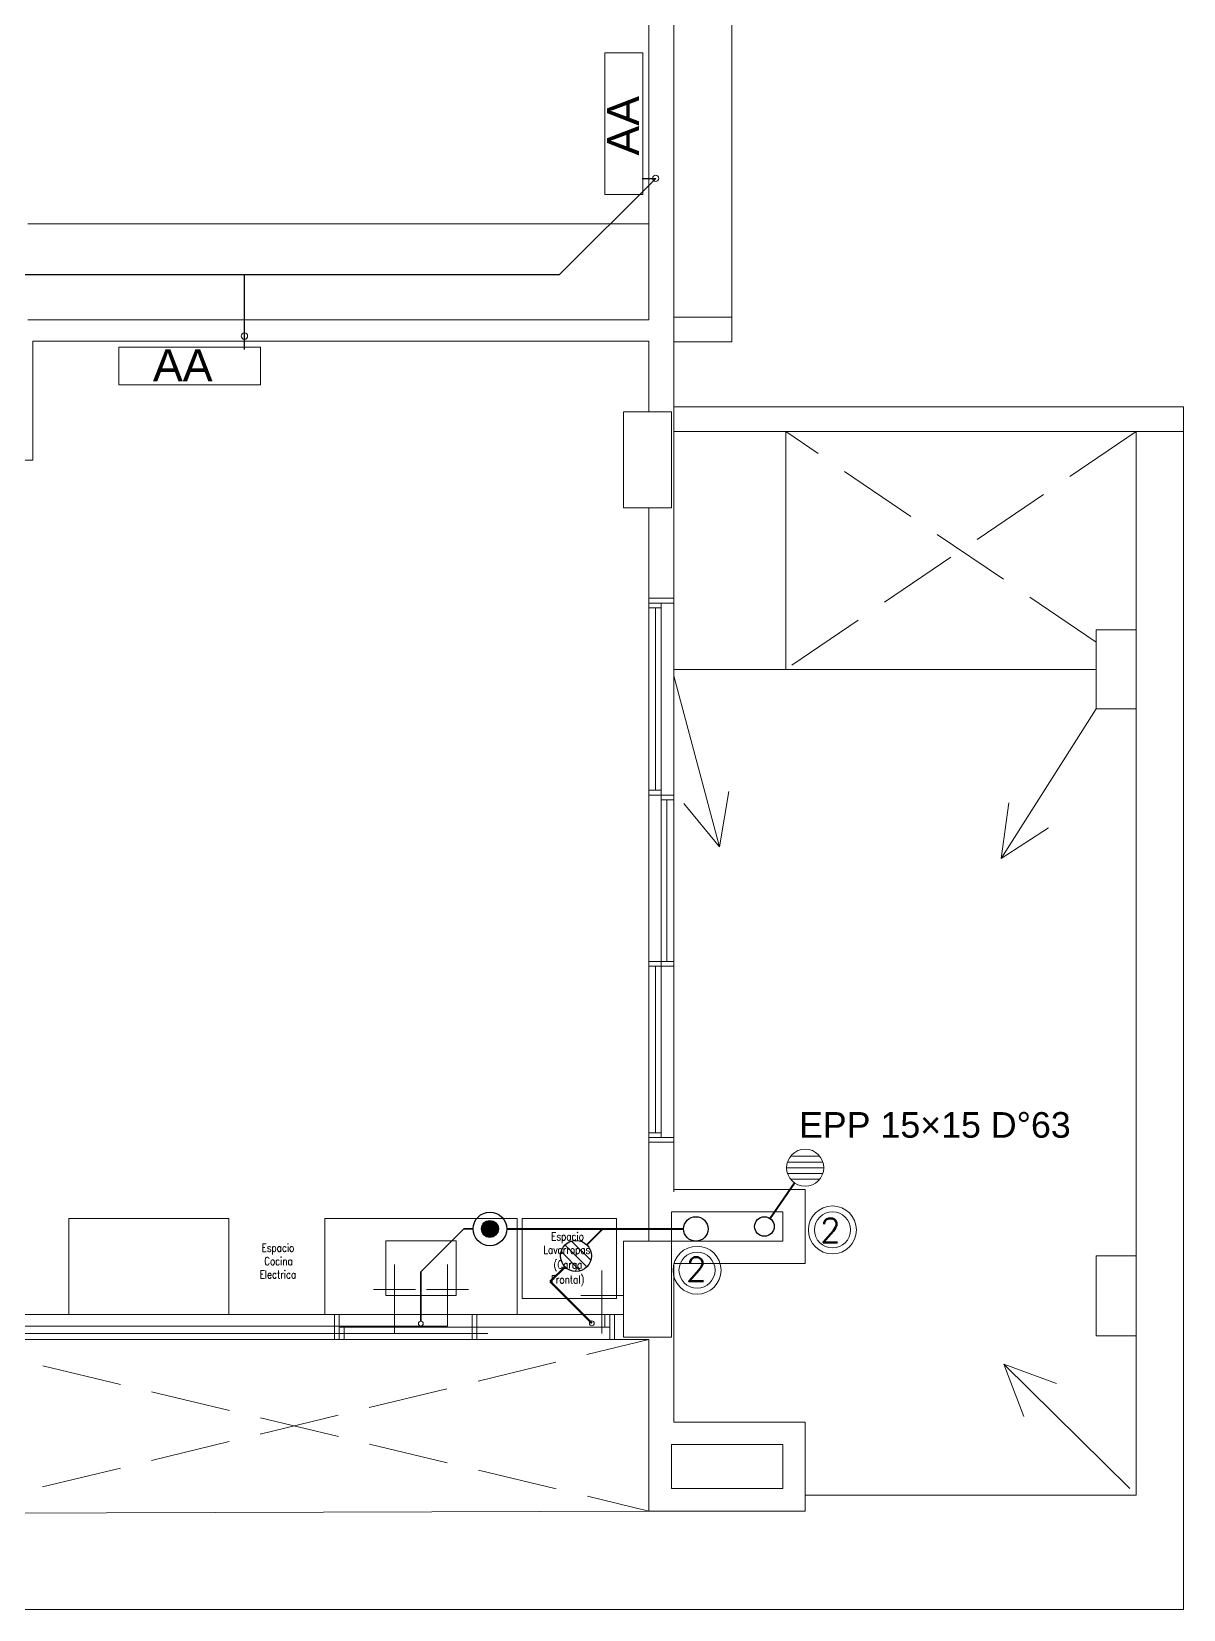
# Model space of a CAD drawing. Header units: millimetres. Extents: x 539 to 842, y -453 to -96.
# Drawn here: x 764.73 to 771.92, y -297.66 to -287.8 of the extents above; entities that cross this region are included whole.
import ezdxf

# ---------------------------------------------------------------- set-up
doc = ezdxf.new("R2010")
doc.units = ezdxf.units.MM
doc.header["$LTSCALE"] = 0.1
for name, pattern in [('ACAD_ISO02W100', [15, 12, -3]), ('CONTINUA', [0]), ('DASHED', [0.7, 0.5, -0.2])]:
    doc.linetypes.add(name, pattern=pattern)
doc.layers.get('0').update_dxf_attribs({"lineweight": 5})
for name, color, linetype, lineweight in [('00-Agua Caliente', 1, 'Continuous', 20), ('00-Agua Fria', 5, 'ACAD_ISO02W100', 20), ('A-Texto Pluvial', 7, 'Continuous', 20), ('Arq-Equipamiento', 250, 'Continuous', 5)]:
    doc.layers.add(name, color=color, linetype=linetype, lineweight=lineweight)
for name, color, linetype in [('00-Pluvial', 40, 'Continuous'), ('00-Secundario', 24, 'Continuous'), ('00-Ventilacion', 3, 'Continuous'), ('Textos', 7, 'Continuous')]:
    doc.layers.add(name, color=color, linetype=linetype)
doc.layers.add('00-Primario', color=7, linetype='Continuous', true_color=0xff2400)
doc.styles.add('Arial', font='arial.ttf', dxfattribs={"height": 0.245883})
doc.styles.add('Romans', font='romans.shx')
doc.styles.add('Romans 1.50', font='romans.shx', dxfattribs={"width": 0.8, "height": 0.15})
doc.styles.get("Standard").update_dxf_attribs({"font": 'arial.ttf'})

# ---------------------------------------------------------------- blocks, each defined once
blk = doc.blocks.new('2-2P F')
at = {"color": 8, "lineweight": 18}
for p, q in [((769.1003, -285.2048), (769.1003, -289.5882)), ((768.5823, -287.4598), (768.5823, -289.606)), ((768.7383, -291.3454), (768.7383, -287.4598)), ((764.703, -289.006), (768.5823, -289.006)), ((768.5823, -289.606), (764.703, -289.606)), ((768.7383, -289.5882), (769.1003, -289.5882)), ((769.1003, -289.5882), (769.1003, -289.7432)), ((764.733, -289.738), (768.5823, -289.738)), ((764.733, -290.4829), (764.733, -289.738)), ((768.5823, -289.738), (768.5823, -290.1793)), ((769.1003, -289.7432), (768.7383, -289.7432)), ((768.4244, -290.1793), (768.4244, -290.7793)), ((768.5823, -290.1793), (768.4244, -290.1793)), ((768.5838, -290.1793), (768.5823, -290.1793)), ((768.5823, -290.1793), (768.7244, -290.1793)), ((768.5848, -290.1793), (768.5838, -290.1793)), ((768.5973, -290.1793), (768.5848, -290.1793)), ((768.5983, -290.1793), (768.5973, -290.1793)), ((768.7233, -290.1793), (768.5983, -290.1793)), ((768.7244, -290.1793), (768.7233, -290.1793)), ((768.7244, -290.7793), (768.7244, -290.1793)), ((768.7244, -290.1793), (768.7244, -290.7793)), ((768.7383, -290.1479), (771.923, -290.1479)), ((771.923, -290.1479), (771.923, -290.3029)), ((771.923, -290.3029), (768.7383, -290.3029)), ((769.4383, -291.7896), (769.4383, -290.3029)), ((771.6277, -295.4547), (771.6277, -290.3029)), ((771.6277, -291.5421), (771.6277, -290.3029)), ((771.923, -297.6647), (771.923, -290.3029)), ((761.471, -290.4829), (764.733, -290.4829)), ((768.4244, -290.7793), (768.5823, -290.7793)), ((768.5823, -290.7793), (768.5838, -290.7793)), ((768.5823, -290.7793), (768.5823, -291.3454)), ((768.7244, -290.7793), (768.5823, -290.7793)), ((768.5838, -290.7793), (768.5848, -290.7793)), ((768.5848, -290.7793), (768.5973, -290.7793)), ((768.5973, -290.7793), (768.5983, -290.7793)), ((768.5983, -290.7793), (768.7233, -290.7793)), ((768.7233, -290.7793), (768.7244, -290.7793)), ((768.5823, -291.3454), (768.5823, -291.3754)), ((768.7383, -291.3454), (768.5823, -291.3454)), ((768.5823, -291.3754), (768.5823, -291.4054)), ((768.6603, -291.3754), (768.5823, -291.3754)), ((768.5823, -291.3754), (768.7383, -291.3754)), ((768.6603, -291.4054), (768.6603, -291.3754)), ((768.7383, -291.3754), (768.7383, -291.3454)), ((768.7383, -291.3754), (768.7383, -292.5754)), ((768.5823, -291.4054), (768.6603, -291.4054)), ((768.5823, -292.5454), (768.5823, -291.4054)), ((768.6237, -291.4054), (768.6237, -292.5454)), ((768.6393, -291.4054), (768.6237, -291.4054)), ((768.6603, -291.4054), (768.6603, -292.5454)), ((771.3777, -291.5421), (771.3777, -292.0371)), ((771.6277, -291.5421), (771.3777, -291.5421)), ((771.6277, -292.0371), (771.6277, -291.5421)), ((771.3777, -291.7896), (768.7383, -291.7896)), ((771.3777, -292.0371), (771.6277, -292.0371)), ((768.5823, -292.5454), (768.5823, -292.5754)), ((768.6603, -292.5454), (768.5823, -292.5454)), ((768.5823, -292.5754), (768.6603, -292.5754)), ((768.5823, -293.6154), (768.5823, -292.5754)), ((768.6237, -292.5454), (768.6393, -292.5454)), ((768.6603, -292.5754), (768.6603, -292.5454)), ((768.6603, -292.5754), (768.6603, -292.6054)), ((768.7383, -292.5754), (768.6603, -292.5754)), ((768.7383, -292.6054), (768.7383, -292.5754)), ((768.6603, -292.6054), (768.7383, -292.6054)), ((768.6603, -293.6154), (768.6603, -292.6054)), ((768.6957, -292.6054), (768.6801, -292.6054)), ((768.6957, -293.6154), (768.6957, -292.6054)), ((768.7383, -292.6054), (768.7383, -293.6154)), ((768.5823, -293.6154), (768.5823, -293.6454)), ((768.6603, -293.6154), (768.5823, -293.6154)), ((768.5823, -293.6454), (768.6603, -293.6454)), ((768.5823, -294.6854), (768.5823, -293.6454)), ((768.6233, -293.6454), (768.6085, -293.6454)), ((768.6233, -294.6854), (768.6233, -293.6454)), ((768.6603, -293.6154), (768.6603, -293.6454)), ((768.7383, -293.6154), (768.6603, -293.6154)), ((768.6603, -293.6454), (768.6603, -293.6154)), ((768.6603, -293.6454), (768.7383, -293.6454)), ((768.6603, -293.6454), (768.6603, -294.6854)), ((768.6801, -293.6154), (768.6957, -293.6154)), ((768.7383, -293.6454), (768.7383, -293.6154)), ((768.7383, -293.6454), (768.7383, -294.7154)), ((768.5823, -294.6854), (768.5823, -294.7154)), ((768.6603, -294.6854), (768.5823, -294.6854)), ((768.5823, -294.7154), (768.6603, -294.7154)), ((768.5823, -294.7154), (768.5823, -294.7454)), ((768.7383, -294.7154), (768.5823, -294.7154)), ((768.5823, -294.7454), (768.5823, -295.3631)), ((768.5823, -294.7454), (768.7383, -294.7454)), ((768.6085, -294.6854), (768.6233, -294.6854)), ((768.6603, -294.7154), (768.6603, -294.6854)), ((768.7383, -294.7454), (768.7383, -294.7154)), ((768.7383, -295.0549), (768.7383, -294.7454)), ((769.5593, -295.0399), (768.7383, -295.0399)), ((769.5593, -295.5031), (769.5593, -295.0399)), ((765.9578, -295.222), (764.9578, -295.2221)), ((764.9578, -295.2221), (764.9578, -295.8221)), ((765.9578, -295.8221), (765.9578, -295.222)), ((767.7589, -295.2219), (766.5578, -295.222)), ((766.5578, -295.222), (766.5578, -295.8221)), ((767.7589, -295.8221), (767.7589, -295.2219)), ((768.7233, -295.1799), (769.4193, -295.1799)), ((768.7233, -295.3631), (768.7233, -295.1799)), ((769.4193, -295.1799), (769.4193, -295.3631)), ((766.9384, -295.702), (766.9384, -295.362)), ((766.9384, -295.362), (767.3784, -295.362)), ((767.3784, -295.362), (767.3784, -295.702)), ((768.5823, -295.3631), (768.4233, -295.3631)), ((768.4233, -295.3631), (768.4233, -295.8221)), ((769.4193, -295.3631), (768.5823, -295.3631)), ((768.5838, -295.3631), (768.5823, -295.3631)), ((768.5848, -295.3631), (768.5838, -295.3631)), ((768.5973, -295.3631), (768.5848, -295.3631)), ((768.5983, -295.3631), (768.5973, -295.3631)), ((768.7233, -295.3631), (768.5983, -295.3631)), ((768.7233, -295.4881), (768.7233, -295.3631)), ((769.5593, -295.5031), (769.5593, -295.3481)), ((768.7233, -295.9001), (768.7233, -295.4881)), ((768.7383, -295.5031), (769.5593, -295.5031)), ((768.7383, -296.4947), (768.7383, -295.5031)), ((771.6277, -295.4547), (771.3777, -295.4547)), ((771.3777, -295.4547), (771.3777, -295.9547)), ((771.6277, -295.9547), (771.6277, -295.4547)), ((767.3784, -295.702), (766.9384, -295.702)), ((766.6183, -295.8221), (764.0582, -295.8221)), ((766.6483, -295.8221), (766.6183, -295.8221)), ((766.6183, -295.8221), (766.6183, -295.9781)), ((766.6483, -295.9781), (766.6483, -295.8221)), ((766.6483, -295.8221), (767.4783, -295.8221)), ((767.5083, -295.8221), (767.4783, -295.8221)), ((767.4783, -295.8221), (767.4783, -295.9001)), ((768.3083, -295.8221), (767.5083, -295.8221)), ((767.5083, -295.8221), (767.5083, -295.8421)), ((767.5083, -295.9001), (767.5083, -295.8221)), ((768.3083, -295.8421), (768.3083, -295.8221)), ((768.3383, -295.8221), (768.3083, -295.8221)), ((768.3083, -295.8221), (768.3083, -295.9001)), ((768.3683, -295.8221), (768.3383, -295.8221)), ((768.3383, -295.8221), (768.3383, -295.9781)), ((768.3383, -295.9001), (768.3383, -295.8221)), ((768.4233, -295.8221), (768.3683, -295.8221)), ((768.3683, -295.9781), (768.3683, -295.8221)), ((768.4233, -295.8221), (768.4233, -295.8236)), ((768.4233, -295.9631), (768.4233, -295.8221)), ((768.4233, -295.8236), (768.4233, -295.8246)), ((768.4233, -295.8246), (768.4233, -295.8371)), ((766.6783, -295.9001), (766.6483, -295.9001)), ((766.6483, -295.9001), (766.6483, -295.9781)), ((767.4783, -295.9001), (766.6783, -295.9001)), ((766.6783, -295.9001), (766.6783, -295.9201)), ((766.6783, -295.9781), (766.6783, -295.9001)), ((767.4783, -295.9201), (767.4783, -295.9001)), ((767.5083, -295.9001), (767.4783, -295.9001)), ((767.4783, -295.9001), (767.4783, -295.9781)), ((767.4783, -295.9001), (767.5083, -295.9001)), ((767.5083, -295.9781), (767.5083, -295.9001)), ((768.3083, -295.9001), (767.5083, -295.9001)), ((768.3083, -295.9001), (768.3383, -295.9001)), ((768.4233, -295.8371), (768.4233, -295.8381)), ((768.4233, -295.8381), (768.4233, -295.9631)), ((768.7233, -295.9631), (768.7233, -295.9001)), ((764.1142, -295.9781), (766.6183, -295.9781)), ((766.6183, -295.9781), (766.6483, -295.9781)), ((766.6483, -295.9781), (766.6783, -295.9781)), ((767.4783, -295.9781), (766.6783, -295.9781)), ((767.4783, -295.9781), (767.5083, -295.9781)), ((768.3383, -295.9781), (767.5083, -295.9781)), ((768.3383, -295.9781), (768.3683, -295.9781)), ((768.3683, -295.9781), (768.5833, -295.9781)), ((768.4233, -295.9631), (768.5833, -295.9631)), ((768.7233, -295.9631), (768.4233, -295.9631)), ((768.5833, -295.9631), (768.5838, -295.9631)), ((768.5833, -295.9781), (768.5833, -297.0497)), ((768.5838, -295.9631), (768.5983, -295.9631)), ((768.5983, -295.9631), (768.7233, -295.9631)), ((771.3777, -295.9547), (771.6277, -295.9547)), ((771.6277, -296.9497), (771.6277, -295.9547)), ((769.5593, -296.4947), (768.7383, -296.4947)), ((769.5593, -297.0497), (769.5593, -296.4947)), ((768.7233, -296.6347), (769.4193, -296.6347)), ((768.7233, -296.9097), (768.7233, -296.6347)), ((769.4193, -296.6347), (769.4193, -296.9097)), ((769.4193, -296.9097), (768.7233, -296.9097)), ((769.5593, -296.9497), (771.6277, -296.9497)), ((768.5833, -297.0497), (764.1142, -297.0647)), ((768.5833, -297.0497), (769.5593, -297.0497)), ((760.095, -297.6647), (771.923, -297.6647))]:
    blk.add_line(p, q, dxfattribs=at)
at = {"color": 8, "linetype": 'DASHED', "lineweight": 18, "ltscale": 10}
for p, q in [((771.6277, -290.3029), (769.4383, -291.7896)), ((771.3777, -291.6199), (769.4383, -290.3029)), ((764.1142, -295.9781), (768.5833, -297.0497)), ((764.1142, -297.0647), (768.5833, -295.9781))]:
    blk.add_line(p, q, dxfattribs=at)
at = {"color": 8, "lineweight": 18}
blk.add_lwpolyline([(767.7901, -295.2219), (768.3801, -295.2219), (768.3801, -295.7219), (767.7901, -295.7219)], close=True, dxfattribs=at)
at = {"layer": 'Arq-Equipamiento', "color": 8, "linetype": 'CONTINUA', "lineweight": 18}
for points in [[(768.3082, -287.9362), (768.5446, -287.9362), (768.5446, -288.8211), (768.3082, -288.8211)], [(765.2706, -289.7757), (766.1557, -289.7757), (766.1557, -290.0112), (765.2706, -290.0112)]]:
    blk.add_lwpolyline(points, close=True, dxfattribs=at)
at = {"color": 8, "lineweight": 18, "style": 'Romans 1.50', "width": 0.8}
for s, p in [('Espacio', (767.9726, -295.3586)), ('Espacio', (766.1633, -295.4291)), ('Lavarropas', (767.9231, -295.4419)), ('Cocina', (766.1794, -295.5125)), ('(Carga', (767.9869, -295.5348)), ('Electrica', (766.1509, -295.5958)), ('Frontal)', (767.9707, -295.6276))]:
    blk.add_text(s, height=0.05, dxfattribs=at).set_placement(p)
at = {"color": 8, "lineweight": 18, "insert": (768.3221, -288.5787), "char_height": 0.2, "attachment_point": 1, "rotation": 90}
blk.add_mtext_dynamic_manual_height_columns('AA', width=1, gutter_width=12.5, heights=[0], dxfattribs=at)
at = {"color": 8, "lineweight": 18, "insert": (765.4839, -289.7888), "char_height": 0.2, "attachment_point": 1}
blk.add_mtext_dynamic_manual_height_columns('AA', width=1, gutter_width=12.5, heights=[0], dxfattribs=at)

msp = doc.modelspace()

# ---------------------------------------------------------------- hatches: boundary and pattern name
at = {"layer": '00-Primario', "lineweight": 100}
msp.add_hatch(color=256, dxfattribs=at).paths.add_polyline_path([(767.6422, -295.2866, 1), (767.537, -295.2866, 1)])

# ---------------------------------------------------------------- linework, layer by layer
at = {"layer": '00-Agua Caliente', "color": 1, "linetype": 'Continuous', "lineweight": 20}
for p, q in [((767.3239, -295.8933), (767.3239, -295.5089)), ((767.4548, -295.6644), (767.193, -295.6644))]:
    msp.add_line(p, q, dxfattribs=at)
at = {"layer": '00-Agua Caliente', "linetype": 'CONTINUA'}
msp.add_lwpolyline([(762.9537, -291.9554), (762.9537, -293.5561), (764.0187, -293.5561), (764.0187, -295.8933), (767.3239, -295.8933)], dxfattribs=at)
at = {"layer": '00-Agua Fria', "color": 5, "linetype": 'Continuous', "lineweight": 20}
for p, q in [((766.9932, -295.9411), (766.9932, -295.5089)), ((768.2884, -295.9411), (768.2884, -295.547)), ((767.1241, -295.6644), (766.8624, -295.6644)), ((768.4192, -295.7025), (768.1575, -295.7025))]:
    msp.add_line(p, q, dxfattribs=at)
at = {"layer": '00-Agua Fria', "ltscale": 3}
msp.add_lwpolyline([(762.9134, -291.9812), (762.9134, -293.5916), (763.9769, -293.5916), (763.9769, -295.9411), (768.2884, -295.9411)], dxfattribs=at)
at = {"layer": '00-Pluvial', "lineweight": 20}
for p, q in [((768.7383, -291.8296), (769.0239, -292.8993)), ((771.3777, -292.0371), (770.7848, -292.9721)), ((769.0239, -292.8993), (769.0824, -292.5533)), ((769.0239, -292.8993), (768.8007, -292.6285)), ((770.7848, -292.9721), (770.8326, -292.6244)), ((770.7848, -292.9721), (771.0788, -292.7806)), ((771.5877, -296.9097), (770.8004, -296.1313)), ((770.8004, -296.1313), (770.9249, -296.4594)), ((770.8004, -296.1313), (771.1299, -296.2521))]:
    msp.add_line(p, q, dxfattribs=at)
at = {"layer": '00-Pluvial', "lineweight": 13}
for p, q in [((769.6503, -294.8324), (769.4682, -294.8324)), ((769.6753, -294.9044), (769.4432, -294.9044)), ((769.6696, -294.8684), (769.4489, -294.8684)), ((769.6696, -294.9404), (769.4489, -294.9404)), ((769.6503, -294.9764), (769.4682, -294.9764))]:
    msp.add_line(p, q, dxfattribs=at)
at = {"layer": '00-Pluvial', "lineweight": 40}
msp.add_lwpolyline([(769.4932, -294.9997), (769.3397, -295.2212)], dxfattribs=at)
at = {"layer": '00-Pluvial', "lineweight": 20}
for centre, radius in [((769.5593, -294.9044), 0.116), ((769.7297, -295.293), 0.15), ((769.7297, -295.293), 0.1127)]:
    msp.add_circle(centre, radius, dxfattribs=at)
at = {"layer": '00-Pluvial', "lineweight": 30}
msp.add_circle((769.3048, -295.2715), 0.0612, dxfattribs=at)
at = {"layer": '00-Primario', "lineweight": 35}
for points in [[(767.4272, -295.2866), (767.158, -295.5558)], [(767.4845, -295.2866), (767.4272, -295.2866)], [(767.158, -295.8633), (767.158, -295.5558)]]:
    msp.add_lwpolyline(points, dxfattribs=at)
at = {"layer": '00-Primario', "lineweight": 40}
for points in [[(767.6947, -295.2866), (768.7997, -295.2866)], [(768.1957, -295.3867), (768.2958, -295.2866)]]:
    msp.add_lwpolyline(points, dxfattribs=at)
at = {"layer": '00-Primario', "lineweight": 30}
for centre, radius in [((767.5896, -295.2866), 0.1051), ((767.5896, -295.2866), 0.0526), ((768.8762, -295.2866), 0.0765)]:
    msp.add_circle(centre, radius, dxfattribs=at)
at = {"layer": '00-Primario', "lineweight": 20}
msp.add_circle((768.8837, -295.5445), 0.1127, dxfattribs=at)
at = {"layer": '00-Primario', "linetype": 'Continuous', "lineweight": 20}
msp.add_circle((767.158, -295.8784), 0.0151, dxfattribs=at)
at = {"layer": '00-Secundario', "lineweight": 15}
for p, q in [((768.0341, -295.4274), (768.1544, -295.5477)), ((768.0584, -295.3867), (768.1951, -295.5234)), ((768.0991, -295.3624), (768.2194, -295.4827))]:
    msp.add_line(p, q, dxfattribs=at)
at = {"layer": '00-Secundario', "lineweight": 30}
for points in [[(763.0175, -289.3226), (768.0243, -289.3226), (768.6253, -288.7211)], [(768.5413, -288.7211), (768.6253, -288.7211)], [(766.0557, -289.7066), (766.0557, -289.3226)], [(766.0557, -289.7906), (766.0557, -289.7066)]]:
    msp.add_lwpolyline(points, dxfattribs=at)
at = {"layer": '00-Secundario', "lineweight": 50}
for points in [[(768.0596, -295.5233), (767.9667, -295.6158)], [(767.9667, -295.6158), (768.2265, -295.8766)]]:
    msp.add_lwpolyline(points, dxfattribs=at)
at = {"layer": '00-Secundario', "linetype": 'CONTINUA', "lineweight": 20}
for centre in [(768.6253, -288.7211), (766.0557, -289.7066)]:
    msp.add_circle(centre, 0.02, dxfattribs=at)
at = {"layer": '00-Secundario', "lineweight": 25}
msp.add_circle((768.1273, -295.455), 0.0967, dxfattribs=at)
at = {"layer": '00-Secundario', "linetype": 'Continuous', "lineweight": 20}
msp.add_circle((768.2265, -295.8766), 0.0151, dxfattribs=at)
at = {"layer": '00-Ventilacion', "color": 3, "lineweight": 20}
msp.add_circle((768.8837, -295.5445), 0.15, dxfattribs=at)

# ---------------------------------------------------------------- block references
at = {"color": 2, "linetype": 'CONTINUA', "lineweight": 13}
msp.add_blockref('2-2P F', (0, 0), dxfattribs=at)

# ---------------------------------------------------------------- texts
at = {"layer": 'A-Texto Pluvial', "style": 'Arial'}
msp.add_text('EPP 15×15 D°63', height=0.16, dxfattribs=at).set_placement((769.5204, -294.7165))
at = {"layer": 'Textos', "style": 'Romans'}
for p in [(769.653, -295.3707), (768.8143, -295.6138)]:
    msp.add_text('2', height=0.15, rotation=360, dxfattribs=at).set_placement(p)

doc.saveas('drawing.dxf')
